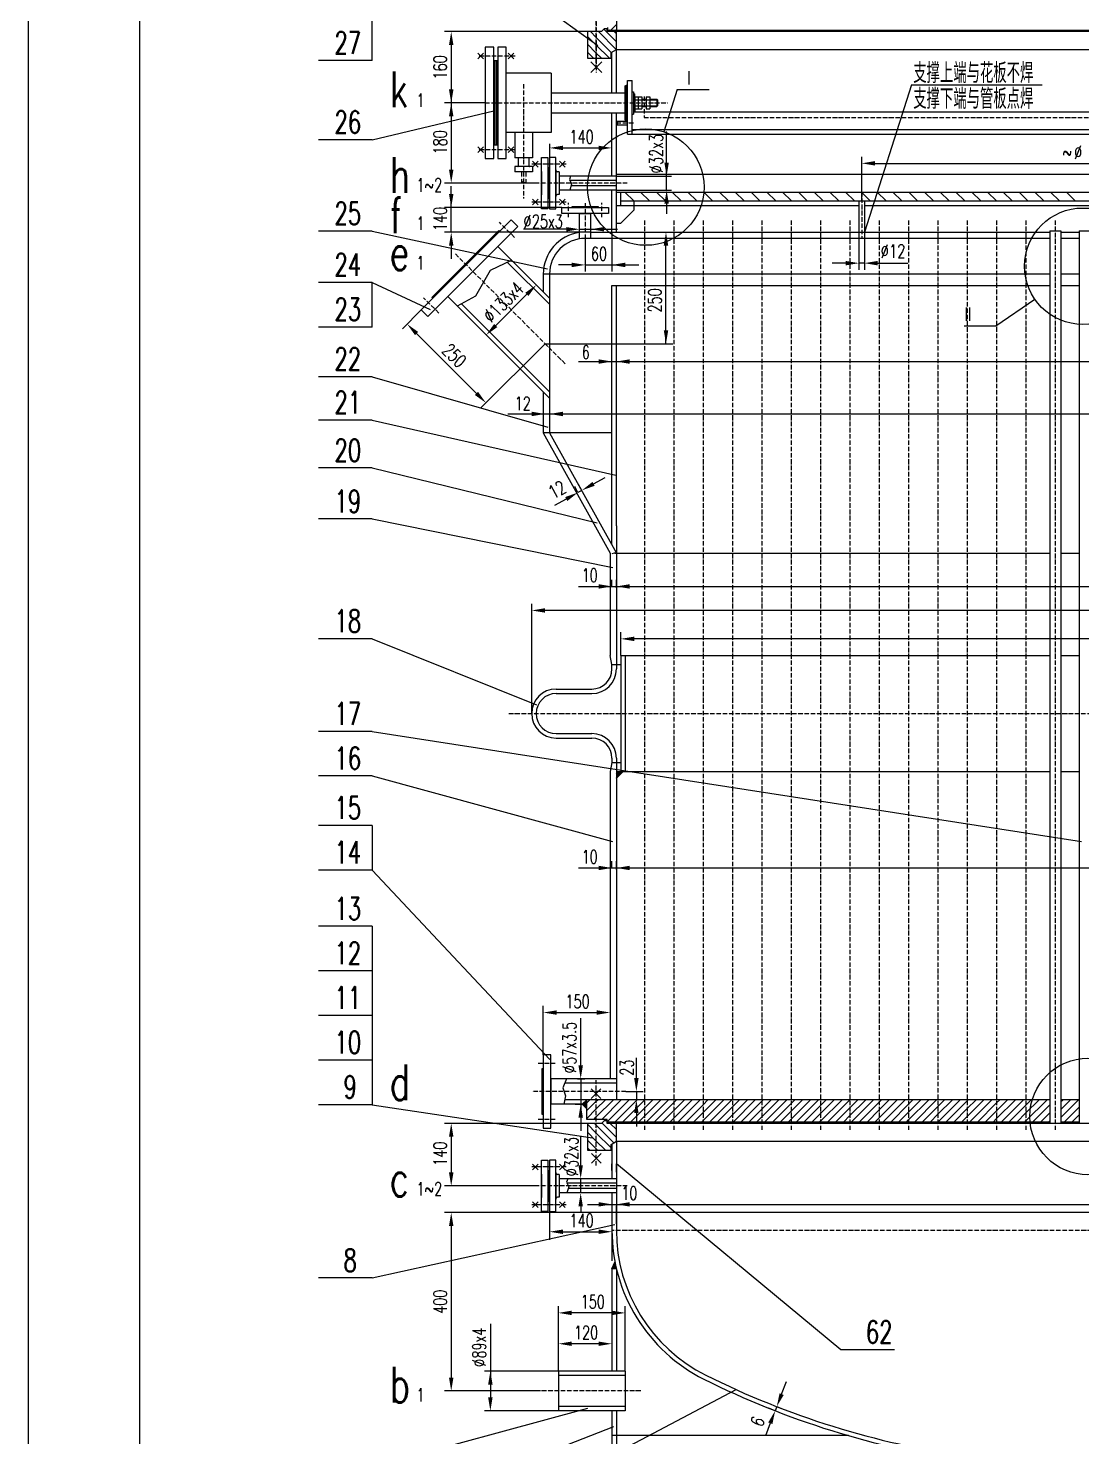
# Model space of a CAD drawing. Header units: millimetres. Extents: x 1545 to 36024, y 3418 to 15628.
# Drawn here: x 1545 to 3908, y 9959 to 13118 of the extents above; entities that cross this region are included whole.
import ezdxf

# ---------------------------------------------------------------- set-up
doc = ezdxf.new("R2010")
doc.units = ezdxf.units.MM
for name, pattern in [('DASHDOT-M', [36, 30, -3, 0, -3]), ('DASHDOT-S', [14, 10, -2, 0, -2]), ('DIVIDE-M', [39, 30, -3, 0, -3, 0, -3]), ('DIVIDE-S', [16, 10, -2, 0, -2, 0, -2])]:
    doc.linetypes.add(name, pattern=pattern)
for name, color, linetype in [('CDR_DIM', 7, 'Continuous'), ('CDR_DWG1', 1, 'Continuous'), ('CDR_DWG3', 3, 'DASHDOT-M'), ('CDR_DWG4', 6, 'DIVIDE-M'), ('CDR_TEXT', 7, 'Continuous'), ('LAYER2-TEXT', 7, 'Continuous')]:
    doc.layers.add(name, color=color, linetype=linetype)
doc.styles.add('HZ', font='simplex.shx', dxfattribs={"width": 0.7, "height": 30, "bigfont": 'HZ.shx'})

msp = doc.modelspace()

# ---------------------------------------------------------------- linework, layer by layer
at = {"layer": 'CDR_DIM', "color": 0, "linetype": 'Continuous'}
for p, q in [((1544.9, 15628), (1544.9, 3738)), ((2316, 13044.9), (2316, 13444.9)), ((2316, 13444.9), (2822.6, 13078.4)), ((2799, 13110.1), (2478.6, 13110.1)), ((2819, 13096.9), (2805.9, 13110.1)), ((2863.8, 13069.9), (2823.6, 13110.1)), ((2864, 13087.3), (2835.9, 13115.5)), ((2845.1, 13110.1), (2848.1, 13113.1)), ((2848.3, 13110.1), (2845.3, 13113.1)), ((2848.6, 13110.1), (2851.6, 13113.1)), ((2851.9, 13110.1), (2848.9, 13113.1)), ((2851.6, 13113.1), (2864, 13125.5)), ((2852.2, 13110.1), (2855.2, 13113.1)), ((2855.4, 13110.1), (2852.4, 13113.1)), ((2855.7, 13110.1), (2858.7, 13113.1)), ((2858.9, 13110.1), (2855.9, 13113.1)), ((2864, 13105), (2858.9, 13110.1)), ((2859.3, 13110.1), (2862.3, 13113.1)), ((2862.5, 13110.1), (2859.5, 13113.1)), ((2862.8, 13110.1), (2864, 13111.4)), ((2864, 13112.1), (2863, 13113.1)), ((2493.6, 13080.1), (2493.6, 12940.1)), ((2813, 13085.3), (2799, 13099.3)), ((2819, 13061.6), (2799, 13081.6)), ((2819, 13079.3), (2813, 13085.3)), ((2852.6, 13063.4), (2819, 13096.9)), ((2848.2, 13050.1), (2819, 13079.3)), ((2812.9, 13050.1), (2799, 13063.9)), ((2830.5, 13050.1), (2819, 13061.6)), ((2316, 13044.9), (2195.9, 13044.9)), ((3526, 12990.3), (3420, 12660.1)), ((3526, 12990.3), (3818.4, 12990.3)), ((2921, 12957.1), (2931, 12957.1)), ((2939, 12957.1), (2956, 12957.1)), ((3000.5, 12980.1), (2970, 12885.4)), ((3000.5, 12980.1), (3072.1, 12980.1)), ((2316, 12867.1), (2589.5, 12932.6)), ((2569.7, 12950.1), (2478.6, 12950.1)), ((2493.6, 12950.1), (2478.6, 12950.1)), ((2493.6, 12950.1), (2493.6, 12800.1)), ((2921, 12943.1), (2931, 12943.1)), ((2939, 12943.1), (2956, 12943.1)), ((2316, 12867.1), (2195.9, 12867.1)), ((2714, 12857.9), (2714, 12827.6)), ((2976.6, 12754.1), (2976.6, 12885.7)), ((2744, 12849.1), (2824, 12849.1)), ((3414, 12730.1), (3414, 12829)), ((3444, 12814.5), (4384, 12814.5)), ((2687.7, 12770.1), (2478.6, 12770.1)), ((2493.6, 12660.1), (2493.6, 12763.1)), ((2761.4, 12786.1), (2758.6, 12778.2)), ((2758.6, 12778.2), (2763.4, 12768)), ((2763.4, 12768), (2759.3, 12754.1)), ((2864, 12786.1), (2987.2, 12786.1)), ((2864, 12754.1), (2987.2, 12754.1)), ((2903.1, 12730.1), (2883.1, 12750.1)), ((2938.4, 12730.1), (2918.4, 12750.1)), ((2973.8, 12730.1), (2953.8, 12750.1)), ((3009.1, 12730.1), (2989.1, 12750.1)), ((3044.5, 12730.1), (3024.5, 12750.1)), ((3079.8, 12730.1), (3059.8, 12750.1)), ((3115.2, 12730.1), (3095.2, 12750.1)), ((3150.5, 12730.1), (3130.5, 12750.1)), ((3185.9, 12730.1), (3165.9, 12750.1)), ((3221.3, 12730.1), (3201.3, 12750.1)), ((3256.6, 12730.1), (3236.6, 12750.1)), ((3292, 12730.1), (3272, 12750.1)), ((3327.3, 12730.1), (3307.3, 12750.1)), ((3362.7, 12730.1), (3342.7, 12750.1)), ((3398, 12730.1), (3378, 12750.1)), ((3433.4, 12730.1), (3413.4, 12750.1)), ((3468.7, 12730.1), (3448.7, 12750.1)), ((3504.1, 12730.1), (3484.1, 12750.1)), ((3539.4, 12730.1), (3519.4, 12750.1)), ((3574.8, 12730.1), (3554.8, 12750.1)), ((3610.2, 12730.1), (3590.2, 12750.1)), ((3645.5, 12730.1), (3625.5, 12750.1)), ((3680.9, 12730.1), (3660.9, 12750.1)), ((3716.2, 12730.1), (3696.2, 12750.1)), ((3751.6, 12730.1), (3731.6, 12750.1)), ((3786.9, 12730.1), (3766.9, 12750.1)), ((3822.3, 12730.1), (3802.3, 12750.1)), ((3857.6, 12730.1), (3837.6, 12750.1)), ((3893, 12730.1), (3873, 12750.1)), ((2741.5, 12715.7), (2478.6, 12715.7)), ((2976.6, 12724.1), (2976.6, 12700.9)), ((2316, 12662.4), (2195.9, 12662.4)), ((2316, 12662.4), (2709.5, 12577.7)), ((2806.5, 12660.1), (2478.6, 12660.1)), ((2751.5, 12666.7), (2655.5, 12666.7)), ((2781.5, 12666.7), (2866.5, 12666.7)), ((2794, 12646.1), (2794, 12571.7)), ((2854, 12660.1), (2854, 12571.7)), ((3408, 12660.1), (3408, 12575.7)), ((3420, 12660.1), (3420, 12575.7)), ((2493.6, 12630.1), (2493.6, 12600.1)), ((2975.2, 12410.1), (2975.2, 12630.1)), ((2580.7, 12574.1), (2548.2, 12517)), ((2629.5, 12597), (2580.7, 12574.1)), ((2764, 12586.7), (2734, 12586.7)), ((2794, 12586.7), (2914, 12586.7)), ((3378, 12590.7), (3348, 12590.7)), ((3420, 12590.7), (3408, 12590.7)), ((3450, 12590.7), (3517.3, 12590.7)), ((2316, 12547.3), (2195.9, 12547.3)), ((2316, 12447.3), (2316, 12547.3)), ((2316, 12547.3), (2446.2, 12486.5)), ((2548.2, 12517), (2507.3, 12494.5)), ((2663.3, 12520.8), (2593.3, 12450.8)), ((3715.1, 12450), (3802.3, 12509.9)), ((2426.5, 12486.1), (2384, 12443.6)), ((2316, 12447.3), (2195.9, 12447.3)), ((3643.5, 12450), (3715.1, 12450)), ((2550.1, 12298.6), (2415.8, 12433)), ((2704, 12410.1), (2560.8, 12266.8)), ((2704, 12410.1), (2990.2, 12410.1)), ((2779.2, 12370), (4934, 12370)), ((2316, 12336.1), (2195.9, 12336.1)), ((2316, 12336.1), (2710.1, 12223)), ((2714, 12256.8), (2714, 12237.5)), ((2316, 12238.5), (2195.9, 12238.5)), ((2316, 12238.5), (2863, 12115.1)), ((2620.7, 12252.5), (5084, 12252.5)), ((2316, 12131.4), (2195.9, 12131.4)), ((2316, 12131.4), (2821.2, 12008.7)), ((2812.7, 12095.8), (2838.9, 12110.3)), ((2777.7, 12076.3), (2770.5, 12089.5)), ((2786.5, 12081.2), (2777.7, 12076.3)), ((2786.5, 12081.2), (2779.2, 12094.3)), ((2751.5, 12061.8), (2725.3, 12047.2)), ((2316, 12017), (2195.9, 12017)), ((2316, 12017), (2856.1, 11908.5)), ((2854, 11865.7), (2854, 11880.7)), ((2864, 11862.5), (2864, 11880.7)), ((2779.2, 11865.7), (4934, 11865.7)), ((2674, 11580.6), (2674, 11826.9)), ((5124, 11811.9), (2704, 11811.9)), ((2874, 11710.6), (2874, 11763.2)), ((2316, 11748.6), (2195.9, 11748.6)), ((2316, 11748.6), (2685.1, 11600)), ((4924, 11748.2), (2904, 11748.2)), ((2316, 11540.8), (2195.9, 11540.8)), ((2316, 11540.8), (3907, 11293.7)), ((2316, 11440.8), (2195.9, 11440.8)), ((2316, 11440.8), (2855.4, 11293.5)), ((2864, 11449.7), (2865, 11450.6)), ((2864, 11446.1), (2868.5, 11450.6)), ((2864, 11442.6), (2872.1, 11450.6)), ((2864, 11439), (2875.6, 11450.6)), ((2871.4, 11443), (2864, 11450.4)), ((2869.7, 11441.2), (2864, 11446.8)), ((2867.9, 11439.4), (2864, 11443.3)), ((2866.1, 11437.7), (2864, 11439.7)), ((2864.4, 11435.9), (2864, 11436.2)), ((2873.2, 11444.7), (2867.3, 11450.6)), ((2875, 11446.5), (2870.9, 11450.6)), ((2876.7, 11448.3), (2874.4, 11450.6)), ((2878.5, 11450), (2877.9, 11450.6)), ((2316, 11329.7), (2195.9, 11329.7)), ((2316, 11329.7), (2316, 11229.7)), ((2854, 11234.4), (2854, 11249.4)), ((2864, 11231.3), (2864, 11249.4)), ((2316, 11229.7), (2195.9, 11229.7)), ((2316, 11229.7), (2714.9, 10804.6)), ((2779.2, 11234.4), (4934, 11234.4)), ((2316, 11103.6), (2195.9, 11103.6)), ((2316, 11103.6), (2316, 10703.6)), ((2316, 11003.6), (2195.9, 11003.6)), ((2316, 10903.6), (2195.9, 10903.6)), ((2700, 10815.6), (2700, 10925.2)), ((2730, 10910.2), (2820, 10910.2)), ((2783.9, 10791.6), (2783.9, 10897.6)), ((2316, 10803.6), (2195.9, 10803.6)), ((2908.8, 10763.1), (2908.8, 10808.4)), ((2752.4, 10761.6), (2743.8, 10741.3)), ((2743.8, 10741.3), (2750.2, 10723.1)), ((2776.4, 10761.6), (2793, 10761.6)), ((2783.9, 10761.6), (2783.9, 10644.6)), ((2750.2, 10723.1), (2746.2, 10704.6)), ((2790.7, 10704.6), (2797.5, 10711.4)), ((2796.6, 10704.6), (2792.1, 10709.1)), ((2797.5, 10707.2), (2793.9, 10710.9)), ((2797.5, 10710.7), (2795.6, 10712.7)), ((2797.5, 10714.3), (2797.4, 10714.4)), ((2797.5, 10707.9), (2804.3, 10714.6)), ((2797.5, 10690.2), (2819, 10711.7)), ((2819, 10711.7), (2822, 10714.6)), ((2819, 10694), (2839.6, 10714.6)), ((2819, 10676.3), (2857.3, 10714.6)), ((2831, 10670.6), (2875, 10714.6)), ((2843.5, 10665.5), (2892.7, 10714.6)), ((2860.3, 10664.6), (2910.3, 10714.6)), ((2878, 10664.6), (2926.8, 10713.4)), ((2885.2, 10733.1), (2923.8, 10733.1)), ((2943.6, 10714.6), (2893.8, 10714.6)), ((2908.8, 10733.1), (2908.8, 10714.6)), ((2926.8, 10713.4), (2928, 10714.6)), ((2926.8, 10695.7), (2945.7, 10714.6)), ((2926.8, 10678), (2963.4, 10714.6)), ((2931.1, 10664.6), (2981.1, 10714.6)), ((2948.7, 10664.6), (2992.6, 10708.5)), ((2992.6, 10708.5), (2998.7, 10714.6)), ((2992.6, 10690.8), (3016.4, 10714.6)), ((3025.3, 10705.8), (3034.1, 10714.6)), ((3027.8, 10690.6), (3051.8, 10714.6)), ((3058.4, 10703.6), (3069.4, 10714.6)), ((3058.4, 10685.9), (3087.1, 10714.6)), ((3058.4, 10668.2), (3104.8, 10714.6)), ((3072.5, 10664.6), (3122.5, 10714.6)), ((3124.2, 10698.7), (3140.2, 10714.6)), ((3124.2, 10681), (3157.8, 10714.6)), ((3125.5, 10664.6), (3175.5, 10714.6)), ((3143.2, 10664.6), (3190.1, 10711.5)), ((3190.1, 10711.5), (3193.2, 10714.6)), ((3190.1, 10693.8), (3210.9, 10714.6)), ((3190.1, 10676.1), (3228.5, 10714.6)), ((3196.2, 10664.6), (3246.2, 10714.6)), ((3255.9, 10706.6), (3263.9, 10714.6)), ((3255.9, 10688.9), (3281.6, 10714.6)), ((3255.9, 10671.2), (3299.3, 10714.6)), ((3266.9, 10664.6), (3316.9, 10714.6)), ((3321.7, 10701.7), (3334.6, 10714.6)), ((3321.7, 10684), (3352.3, 10714.6)), ((3321.7, 10666.3), (3370, 10714.6)), ((3337.6, 10664.6), (3387.5, 10714.5)), ((3387.5, 10714.5), (3387.6, 10714.6)), ((3387.5, 10696.8), (3405.3, 10714.6)), ((3387.5, 10679.1), (3423, 10714.6)), ((3390.7, 10664.6), (3440.7, 10714.6)), ((3408.4, 10664.6), (3453.3, 10709.6)), ((3453.3, 10709.6), (3458.4, 10714.6)), ((3453.3, 10691.9), (3476, 10714.6)), ((3453.3, 10674.2), (3493.7, 10714.6)), ((3461.4, 10664.6), (3511.4, 10714.6)), ((3519.1, 10704.7), (3529.1, 10714.6)), ((3519.1, 10687), (3546.7, 10714.6)), ((3519.1, 10669.3), (3564.4, 10714.6)), ((3532.1, 10664.6), (3582.1, 10714.6)), ((3585, 10699.8), (3599.8, 10714.6)), ((3585, 10682.1), (3617.5, 10714.6)), ((3585.1, 10664.6), (3635.1, 10714.6)), ((3602.8, 10664.6), (3650.8, 10712.6)), ((3650.8, 10712.6), (3652.8, 10714.6)), ((3650.8, 10694.9), (3670.5, 10714.6)), ((3650.8, 10677.2), (3688.2, 10714.6)), ((3655.8, 10664.6), (3705.8, 10714.6)), ((3716.6, 10707.7), (3723.5, 10714.6)), ((3716.6, 10690), (3741.2, 10714.6)), ((3716.6, 10672.3), (3758.9, 10714.6)), ((3726.6, 10664.6), (3776.6, 10714.6)), ((3782.4, 10702.8), (3794.2, 10714.6)), ((3782.4, 10685.1), (3811.9, 10714.6)), ((3782.4, 10667.4), (3829.6, 10714.6)), ((3860.7, 10710.4), (3864.9, 10714.6)), ((3860.7, 10692.7), (3882.6, 10714.6)), ((3860.7, 10675), (3900.3, 10714.6)), ((2316, 10703.6), (2195.9, 10703.6)), ((2316, 10703.6), (2810.1, 10629.4)), ((2771.6, 10704.6), (2793, 10704.6)), ((2789.6, 10704.6), (2788.6, 10705.6)), ((2789.1, 10703), (2790.7, 10704.6)), ((2797.5, 10696.6), (2789.6, 10704.6)), ((2793.1, 10704.6), (2790.3, 10707.4)), ((2790.9, 10701.2), (2794.3, 10704.6)), ((2792.7, 10699.5), (2797.5, 10704.3)), ((2797.5, 10700.1), (2793.1, 10704.6)), ((2794.3, 10704.6), (2797.5, 10707.9)), ((2794.4, 10697.7), (2797.5, 10700.8)), ((2796.2, 10695.9), (2797.5, 10697.3)), ((2797.5, 10703.7), (2796.6, 10704.6)), ((2797.5, 10672.5), (2819, 10694)), ((2895.7, 10664.6), (2926.8, 10695.7)), ((2908.8, 10684.6), (2908.8, 10654.6)), ((2913.4, 10664.6), (2926.8, 10678)), ((2966.4, 10664.6), (2992.6, 10690.8)), ((2992.6, 10673.1), (3025.3, 10705.8)), ((3001.8, 10664.6), (3027.8, 10690.6)), ((3028.4, 10673.6), (3058.4, 10703.6)), ((3037.1, 10664.6), (3058.4, 10685.9)), ((3090.2, 10664.6), (3124.2, 10698.7)), ((3107.8, 10664.6), (3124.2, 10681)), ((3160.9, 10664.6), (3190.1, 10693.8)), ((3213.9, 10664.6), (3255.9, 10706.6)), ((3231.6, 10664.6), (3255.9, 10688.9)), ((3284.6, 10664.6), (3321.7, 10701.7)), ((3302.3, 10664.6), (3321.7, 10684)), ((3355.3, 10664.6), (3387.5, 10696.8)), ((3373, 10664.6), (3387.5, 10679.1)), ((3426, 10664.6), (3453.3, 10691.9)), ((3479.1, 10664.6), (3519.1, 10704.7)), ((3496.7, 10664.6), (3519.1, 10687)), ((3549.8, 10664.6), (3585, 10699.8)), ((3567.5, 10664.6), (3585, 10682.1)), ((3620.5, 10664.6), (3650.8, 10694.9)), ((3638.2, 10664.6), (3650.8, 10677.2)), ((3673.5, 10664.6), (3716.6, 10707.7)), ((3691.2, 10664.6), (3716.6, 10690)), ((3744.2, 10664.6), (3782.4, 10702.8)), ((3761.9, 10664.6), (3782.4, 10685.1)), ((3797.3, 10664.6), (3835.7, 10703.1)), ((3814.9, 10664.6), (3835.7, 10685.4)), ((3868, 10664.6), (3901.5, 10698.2)), ((3885.6, 10664.6), (3901.5, 10680.5)), ((2799, 10661.6), (2478.6, 10661.6)), ((2819, 10639.8), (2799, 10659.8)), ((2813.3, 10670.6), (2819, 10676.3)), ((2819, 10657.4), (2814.9, 10661.6)), ((2858.3, 10618.2), (2819, 10657.4)), ((2864, 10630.1), (2831.6, 10662.6)), ((2846.2, 10664.6), (2843.5, 10661.9)), ((2846.7, 10661.6), (2843.7, 10664.6)), ((2849.7, 10664.6), (2846.7, 10661.6)), ((2850.2, 10661.6), (2847.2, 10664.6)), ((2864, 10647.8), (2850.2, 10661.6)), ((2853.3, 10664.6), (2850.3, 10661.6)), ((2853.8, 10661.6), (2850.8, 10664.6)), ((2856.8, 10664.6), (2853.8, 10661.6)), ((2857.3, 10661.6), (2854.3, 10664.6)), ((2860.3, 10664.6), (2857.3, 10661.6)), ((2860.8, 10661.6), (2857.8, 10664.6)), ((2863.9, 10664.6), (2860.9, 10661.6)), ((2864, 10661.9), (2861.4, 10664.6)), ((2984.1, 10664.6), (2992.6, 10673.1)), ((3019.4, 10664.6), (3028.4, 10673.6)), ((3054.8, 10664.6), (3058.4, 10668.2)), ((3178.5, 10664.6), (3190.1, 10676.1)), ((3249.3, 10664.6), (3255.9, 10671.2)), ((3320, 10664.6), (3321.7, 10666.3)), ((3443.7, 10664.6), (3453.3, 10674.2)), ((3514.4, 10664.6), (3519.1, 10669.3)), ((3708.9, 10664.6), (3716.6, 10672.3)), ((3779.6, 10664.6), (3782.4, 10667.4)), ((3832.6, 10664.6), (3835.7, 10667.7)), ((2493.6, 10631.6), (2493.6, 10551.6)), ((2783.9, 10567.6), (2783.9, 10633.9)), ((2819, 10622.1), (2799, 10642.1)), ((2819, 10604.4), (2799, 10624.4)), ((2852, 10606.8), (2819, 10639.8)), ((2839.5, 10601.6), (2819, 10622.1)), ((2804.2, 10601.6), (2799, 10606.7)), ((2821.8, 10601.6), (2819, 10604.4)), ((2854, 10555.7), (2854, 10570.7)), ((2864, 10552.5), (2864, 10570.7)), ((2687.7, 10521.6), (2478.6, 10521.6)), ((2755, 10537.6), (2752.2, 10529.7)), ((2752.2, 10529.7), (2757.1, 10519.5)), ((2757.1, 10519.5), (2752.9, 10505.6)), ((2783.9, 10505.6), (2783.9, 10537.6)), ((2854, 10461.6), (2478.6, 10461.6)), ((2714, 10464.1), (2714, 10400.5)), ((2783.9, 10475.6), (2783.9, 10461.6)), ((2799.2, 10480.1), (4934, 10480.1)), ((2316, 10315), (2860.4, 10435.1)), ((2493.6, 10431.6), (2493.6, 10091.6)), ((2744, 10418.7), (2824, 10418.7)), ((2854, 10421.6), (2854, 10353.3)), ((2854.3, 10335.8), (2854.1, 10336)), ((2854.7, 10337.2), (2862.1, 10344.6)), ((2857.8, 10335.8), (2855.2, 10338.4)), ((2861.3, 10335.8), (2856.3, 10340.9)), ((2856.9, 10335.8), (2862.7, 10341.7)), ((2863.8, 10336.9), (2857.4, 10343.3)), ((2857.6, 10343.6), (2861.5, 10347.5)), ((2862.8, 10341.5), (2858.5, 10345.7)), ((2861.8, 10346), (2859.6, 10348.2)), ((2860.4, 10335.8), (2863.4, 10338.8)), ((2860.5, 10350.1), (2860.9, 10350.5)), ((2860.9, 10350.4), (2860.7, 10350.6)), ((2863.9, 10335.8), (2864, 10335.9)), ((2316, 10315), (2195.9, 10315)), ((2734, 10106.1), (2734, 10251.7)), ((2854, 10236.7), (2764, 10236.7)), ((2884, 10106.1), (2884, 10251.7)), ((2581.4, 10212), (2581.4, 10047.1)), ((2734, 10154.1), (2734, 10182.5)), ((2824, 10167.5), (2764, 10167.5)), ((3487.7, 10153.9), (3367.6, 10153.9)), ((2734, 10106.1), (2568.3, 10106.1)), ((3234.5, 10054.5), (3245.4, 10082.5)), ((2316, 9635.2), (3132.7, 10064.8)), ((2687.3, 10061.6), (2478.6, 10061.6)), ((2316, 9891.5), (2800.3, 10022.9)), ((2734, 10017.1), (2568.3, 10017.1)), ((3220, 10017.2), (3206, 10022.7)), ((3223.6, 10026.6), (3220, 10017.2)), ((3223.6, 10026.6), (3237.6, 10021.1)), ((2316, 9770), (2858.3, 9982.3)), ((3209.1, 9989.3), (3198.2, 9961.3))]:
    msp.add_line(p, q, dxfattribs=at)
for centre in [(2930, 12761.2), (3909.8, 12583.8), (3921.5, 10677.1)]:
    msp.add_circle(centre, 130.5, dxfattribs=at)
for points in [[(2488.6, 13080.1), (2498.6, 13080.1), (2493.6, 13110.1)], [(2488.6, 12980.1), (2498.6, 12980.1), (2493.6, 12950.1)], [(2488.6, 12920.1), (2498.6, 12920.1), (2493.6, 12950.1)], [(2744, 12854.1), (2744, 12844.1), (2714, 12849.1)], [(2824, 12854.1), (2824, 12844.1), (2854, 12849.1)], [(2488.6, 12800.1), (2498.6, 12800.1), (2493.6, 12770.1)], [(2971.6, 12816.1), (2981.6, 12816.1), (2976.6, 12786.1)], [(3444, 12819.5), (3444, 12809.5), (3414, 12814.5)], [(2488.6, 12745.7), (2498.6, 12745.7), (2493.6, 12715.7)], [(2971.6, 12724.1), (2981.6, 12724.1), (2976.6, 12754.1)], [(2751.5, 12671.7), (2751.5, 12661.7), (2781.5, 12666.7)], [(2836.5, 12671.7), (2836.5, 12661.7), (2806.5, 12666.7)], [(2488.6, 12630.1), (2498.6, 12630.1), (2493.6, 12660.1)], [(2970.2, 12630.1), (2980.2, 12630.1), (2975.2, 12660.1)], [(2764, 12591.7), (2764, 12581.7), (2794, 12586.7)], [(2884, 12591.7), (2884, 12581.7), (2854, 12586.7)], [(3378, 12595.7), (3378, 12585.7), (3408, 12590.7)], [(3450, 12595.7), (3450, 12585.7), (3420, 12590.7)], [(2659.8, 12524.3), (2666.9, 12517.3), (2684.6, 12542)], [(2419.3, 12436.5), (2412.3, 12429.4), (2394.6, 12454.2)], [(2589.8, 12454.3), (2596.9, 12447.3), (2572.1, 12429.6)], [(2970.2, 12440.1), (2980.2, 12440.1), (2975.2, 12410.1)], [(2824, 12375), (2824, 12365), (2854, 12370)], [(2894, 12375), (2894, 12365), (2864, 12370)], [(2553.7, 12302.2), (2546.6, 12295.1), (2571.4, 12277.4)], [(2674, 12257.5), (2674, 12247.5), (2704, 12252.5)], [(2744, 12257.5), (2744, 12247.5), (2714, 12252.5)], [(2810.3, 12100.1), (2815.1, 12091.4), (2786.5, 12081.2)], [(2749.1, 12066.1), (2754, 12057.4), (2777.7, 12076.3)], [(2824, 11870.7), (2824, 11860.7), (2854, 11865.7)], [(2894, 11870.7), (2894, 11860.7), (2864, 11865.7)], [(2704, 11816.9), (2704, 11806.9), (2674, 11811.9)], [(2904, 11753.2), (2904, 11743.2), (2874, 11748.2)], [(2824, 11239.4), (2824, 11229.4), (2854, 11234.4)], [(2894, 11239.4), (2894, 11229.4), (2864, 11234.4)], [(2730, 10915.2), (2730, 10905.2), (2700, 10910.2)], [(2820, 10915.2), (2820, 10905.2), (2850, 10910.2)], [(2778.9, 10791.6), (2788.9, 10791.6), (2783.9, 10761.6)], [(2903.8, 10763.1), (2913.8, 10763.1), (2908.8, 10733.1)], [(2903.8, 10684.6), (2913.8, 10684.6), (2908.8, 10714.6)], [(2778.9, 10674.6), (2788.9, 10674.6), (2783.9, 10704.6)], [(2488.6, 10631.6), (2498.6, 10631.6), (2493.6, 10661.6)], [(2488.6, 10551.6), (2498.6, 10551.6), (2493.6, 10521.6)], [(2788.9, 10567.6), (2778.9, 10567.6), (2783.9, 10537.6)], [(2788.9, 10475.6), (2778.9, 10475.6), (2783.9, 10505.6)], [(2488.6, 10431.6), (2498.6, 10431.6), (2493.6, 10461.6)], [(2824, 10485.1), (2824, 10475.1), (2854, 10480.1)], [(2894, 10485.1), (2894, 10475.1), (2864, 10480.1)], [(2744, 10423.7), (2744, 10413.7), (2714, 10418.7)], [(2824, 10423.7), (2824, 10413.7), (2854, 10418.7)], [(2764, 10241.7), (2764, 10231.7), (2734, 10236.7)], [(2854, 10241.7), (2854, 10231.7), (2884, 10236.7)], [(2764, 10172.5), (2764, 10162.5), (2734, 10167.5)], [(2824, 10172.5), (2824, 10162.5), (2854, 10167.5)], [(2488.6, 10091.6), (2498.6, 10091.6), (2493.6, 10061.6)], [(2576.4, 10076.1), (2586.4, 10076.1), (2581.4, 10106.1)], [(2576.4, 10047.1), (2586.4, 10047.1), (2581.4, 10017.1)], [(3229.9, 10056.3), (3239.2, 10052.7), (3223.6, 10026.6)], [(3204.5, 9991.1), (3213.8, 9987.5), (3220, 10017.2)]]:
    msp.add_solid(points, dxfattribs=at)
at = {"layer": 'CDR_DWG1', "color": 1}
msp.add_line((1794.9, 15528), (1794.9, 3838), dxfattribs=at)
at = {"layer": 'CDR_DWG1'}
for p, q in [((2864, 13159.2), (2864, 13110.1)), ((2830.5, 13110.1), (2799, 13110.1)), ((2830.5, 13110.1), (2799, 13110.1)), ((2799, 13110.1), (2799, 13050.1)), ((2836.5, 13116.1), (2830.5, 13110.1)), ((2845, 13116.1), (2836.5, 13116.1)), ((2843.5, 13110.1), (2843.5, 13116.1)), ((4984.5, 13110.1), (2843.5, 13110.1)), ((2845, 13110.1), (2845, 13119.1)), ((2845, 13113.1), (4983, 13113.1)), ((2864, 12972.6), (2864, 13113.1)), ((2864, 13070), (2864, 13110.1)), ((2566, 13048.7), (2553.3, 13061.5)), ((2553.3, 13048.7), (2566, 13061.5)), ((2589, 13075.1), (2570, 13075.1)), ((2570, 13075.1), (2570, 12825.1)), ((2589, 13044.1), (2589, 13075.1)), ((2617, 13075.1), (2598, 13075.1)), ((2598, 13075.1), (2598, 12825.1)), ((2617, 12825.1), (2617, 13075.1)), ((2621.1, 13048.7), (2633.8, 13061.5)), ((2633.8, 13048.7), (2621.1, 13061.5)), ((2799, 13050.1), (2854, 13050.1)), ((2852, 13063.1), (2864, 13070)), ((2852, 13050.1), (2852, 13063.1)), ((2854, 12972.6), (2854, 13064.3)), ((2864, 13070), (4964, 13070)), ((2592, 13044.1), (2589, 13044.1)), ((2589, 12856.1), (2589, 13044.1)), ((2595, 13044.1), (2592, 13044.1)), ((2592, 12856.1), (2592, 13044.1)), ((2598, 13044.1), (2595, 13044.1)), ((2595, 13044.1), (2595, 12856.1)), ((2718, 13016.6), (2617, 13016.6)), ((2718, 13016.6), (2718, 12883.6)), ((2831.1, 13042.3), (2807, 13018.3)), ((2807, 13042.3), (2831.1, 13018.3)), ((2883, 12988.1), (2886, 12988.1)), ((2883, 12988.1), (2883, 12912.1)), ((2886, 12990.1), (2889, 12990.1)), ((2886, 12910.1), (2886, 12990.1)), ((2889, 13000.1), (2899, 13000.1)), ((2889, 12880.1), (2889, 13000.1)), ((2899, 12880.1), (2899, 13000.1)), ((2718, 12972.6), (2883, 12972.6)), ((2899, 12975.1), (2902, 12975.1)), ((2902, 12975.1), (2902, 12925.1)), ((2902, 12970.1), (2905, 12970.1)), ((2905, 12958.1), (2905, 12970.1)), ((2905, 12963.5), (2913, 12963.5)), ((2905, 12963.5), (2905, 12936.7)), ((2905, 12956.6), (2913, 12956.6)), ((2913, 12963.5), (2913, 12936.7)), ((2913, 12963.5), (2921, 12963.5)), ((2913, 12956.6), (2921, 12956.6)), ((2921, 12963.5), (2921, 12936.7)), ((2921, 12958.1), (2931, 12958.1)), ((2931, 12963.5), (2939, 12963.5)), ((2931, 12963.5), (2931, 12936.7)), ((2931, 12956.6), (2939, 12956.6)), ((2939, 12963.5), (2939, 12936.7)), ((2939, 12958.1), (2955, 12958.1)), ((2955, 12958.1), (2956, 12957.1)), ((2955, 12958.1), (2955, 12942.1)), ((2956, 12957.1), (2956, 12943.1)), ((2718, 12927.6), (2883, 12927.6)), ((2854, 12786.1), (2854, 12927.6)), ((2864, 12660.1), (2864, 12927.6)), ((2899, 12925.1), (2902, 12925.1)), ((2902, 12930.1), (2905, 12930.1)), ((2905, 12943.6), (2913, 12943.6)), ((2905, 12942.1), (2905, 12930.1)), ((2905, 12936.7), (2913, 12936.7)), ((2905, 12930.1), (4926, 12930.1)), ((2913, 12943.6), (2921, 12943.6)), ((2913, 12936.7), (2921, 12936.7)), ((2921, 12942.1), (2931, 12942.1)), ((2931, 12943.6), (2939, 12943.6)), ((2931, 12936.7), (2939, 12936.7)), ((2939, 12942.1), (2955, 12942.1)), ((2955, 12942.1), (2956, 12943.1)), ((2866, 12909.1), (2889, 12909.1)), ((2866, 12909.1), (2866, 12901.1)), ((2866, 12901.1), (2889, 12901.1)), ((2883, 12912.1), (2886, 12912.1)), ((2886, 12910.1), (2889, 12910.1)), ((2899, 12890.1), (4929, 12890.1)), ((2718, 12883.6), (2617, 12883.6)), ((2636, 12883.6), (2636, 12827.1)), ((2676, 12883.6), (2676, 12827.1)), ((2889, 12880.1), (4939, 12880.1)), ((2566, 12851.5), (2553.3, 12838.7)), ((2553.3, 12851.5), (2566, 12838.7)), ((2570, 12825.1), (2589, 12825.1)), ((2589, 12825.1), (2589, 12856.1)), ((2589, 12856.1), (2592, 12856.1)), ((2592, 12856.1), (2595, 12856.1)), ((2595, 12856.1), (2598, 12856.1)), ((2598, 12825.1), (2617, 12825.1)), ((2633.8, 12851.5), (2621.1, 12838.7)), ((2621.1, 12851.5), (2633.8, 12838.7)), ((2676, 12827.1), (2636, 12827.1)), ((2644, 12827.1), (2644, 12808.1)), ((2668, 12827.1), (2668, 12808.1)), ((2696, 12827.6), (2710, 12827.6)), ((2696, 12712.6), (2696, 12827.6)), ((2710, 12827.6), (2710, 12712.6)), ((2714, 12827.6), (2714, 12712.6)), ((2728, 12827.6), (2714, 12827.6)), ((2728, 12712.6), (2728, 12827.6)), ((2636, 12807.1), (2636, 12795.1)), ((2676, 12807.1), (2636, 12807.1)), ((2676, 12795.1), (2636, 12795.1)), ((2676, 12807.1), (2676, 12795.1)), ((2688.9, 12806.2), (2676.2, 12819)), ((2676.2, 12806.2), (2688.9, 12819)), ((2696, 12796.1), (2696, 12744.1)), ((2710, 12804.1), (2712, 12804.1)), ((2712, 12804.1), (2712, 12736.1)), ((2714, 12804.1), (2712, 12804.1)), ((2712, 12804.1), (2712, 12736.1)), ((2728, 12796.1), (2728, 12744.1)), ((2736, 12795.3), (2731.6, 12795.7)), ((2736, 12795.3), (2736, 12744.9)), ((2749, 12806.2), (2736.3, 12819)), ((2736.3, 12806.2), (2749, 12819)), ((2736, 12786.1), (2736, 12754.1)), ((2864, 12786.1), (2736, 12786.1)), ((2864, 12776.1), (2759.6, 12776.1)), ((2864, 12764.1), (2762.3, 12764.1)), ((2864, 12790.1), (4964, 12790.1)), ((2676.2, 12734), (2688.9, 12721.2)), ((2688.9, 12734), (2676.2, 12721.2)), ((2712, 12736.1), (2710, 12736.1)), ((2712, 12736.1), (2714, 12736.1)), ((2736, 12744.9), (2731.6, 12744.5)), ((2864, 12754.1), (2736, 12754.1)), ((2749, 12734), (2736.3, 12721.2)), ((2736.3, 12734), (2749, 12721.2)), ((2854, 12660.1), (2854, 12754.1)), ((2864, 12750.1), (4964, 12750.1)), ((2874, 12720.1), (2874, 12750.1)), ((2874, 12730.1), (4954, 12730.1)), ((2904, 12710.1), (2904, 12730.1)), ((3408, 12730.1), (3408, 12660.1)), ((3420, 12730.1), (3420, 12660.1)), ((2710, 12712.6), (2696, 12712.6)), ((2714, 12712.6), (2728, 12712.6)), ((2741.5, 12715.7), (2846.5, 12715.7)), ((2741.5, 12701.7), (2741.5, 12715.7)), ((2846.5, 12701.7), (2741.5, 12701.7)), ((2765, 12717.7), (2823, 12717.7)), ((2765, 12715.7), (2765, 12717.7)), ((2781.5, 12701.7), (2806.5, 12701.7)), ((2781.5, 12645.1), (2781.5, 12701.7)), ((2806.5, 12646.1), (2806.5, 12701.7)), ((2823, 12717.7), (2823, 12715.7)), ((2846.5, 12715.7), (2846.5, 12701.7)), ((2864, 12720.1), (3408, 12720.1)), ((2904, 12710.1), (2874, 12680.1)), ((3420, 12720.1), (4408, 12720.1)), ((2426.5, 12486.1), (2628, 12687.6)), ((2642.9, 12672.8), (2441.4, 12471.3)), ((2628, 12687.6), (2642.9, 12672.8)), ((2864, 12680.1), (2874, 12680.1)), ((2450.2, 12514), (2600.1, 12664)), ((2600.1, 12664), (2602.2, 12661.8)), ((3835.7, 12646.1), (2794, 12646.1)), ((2806.5, 12660.1), (3835.7, 12660.1)), ((3835.7, 12663.1), (3835.7, 10661.6)), ((3835.7, 12663.1), (3860.7, 12663.1)), ((3860.7, 12663.1), (3860.7, 10661.6)), ((3860.7, 12660.1), (3901.5, 12660.1)), ((3901.5, 12646.1), (3860.7, 12646.1)), ((3901.5, 12663.1), (3901.5, 10661.6)), ((3901.5, 12663.1), (3926.5, 12663.1)), ((2714, 12512.5), (2598.3, 12628.2)), ((2714, 12498.4), (2619.9, 12592.5)), ((2700, 12566.1), (2700, 12526.5)), ((3835.7, 12566.1), (2700, 12566.1)), ((2714, 12566.1), (2714, 12210.1)), ((2854, 11959.6), (2854, 12540.6)), ((2854, 12540.6), (3835.7, 12540.6)), ((2864, 12001.6), (2864, 12540.6)), ((3901.5, 12566.1), (3860.7, 12566.1)), ((3860.7, 12540.6), (3901.5, 12540.6)), ((2452.3, 12511.9), (2450.2, 12514)), ((2714, 12287.7), (2485.9, 12515.8)), ((2441.4, 12471.3), (2426.5, 12486.1)), ((2714, 12301.8), (2516.4, 12499.5)), ((2700, 12301.7), (2700, 12210.1)), ((2700, 12210.1), (2850, 11940.6)), ((2854, 12210.1), (2700, 12210.1)), ((2714, 12210.1), (2864, 11940.6)), ((2864, 12001.6), (2864, 11680.6)), ((2864, 12001.6), (2864, 11680.6)), ((2850, 11940.6), (2850, 11710.6)), ((2864, 11941.6), (2854, 11939)), ((2860.2, 11940.6), (3835.7, 11940.6)), ((3860.7, 11940.6), (3901.5, 11940.6)), ((2854, 11690.6), (2850, 11710.6)), ((2854, 11690.6), (2874, 11690.6)), ((2854, 11680.6), (2854, 11690.6)), ((2874, 11710.6), (2874, 11450.6)), ((2874, 11710.6), (3835.7, 11710.6)), ((2884, 11710.6), (2884, 11450.6)), ((3860.7, 11710.6), (3901.5, 11710.6)), ((2729, 11635.6), (2809, 11635.6)), ((2729, 11625.6), (2809, 11625.6)), ((2729, 11535.6), (2809, 11535.6)), ((2729, 11525.6), (2809, 11525.6)), ((2854, 11470.6), (2850, 11450.6)), ((2854, 11480.6), (2854, 11470.6)), ((2854, 11470.6), (2874, 11470.6)), ((2864, 11480.6), (2864, 10714.6)), ((2850, 11450.6), (2850, 10761.6)), ((2864, 11450.6), (3835.7, 11450.6)), ((2879, 11450.6), (2864, 11435.6)), ((3860.7, 11450.6), (3901.5, 11450.6)), ((2864, 11270.6), (2864, 10714.6)), ((2717, 10815.6), (2700, 10815.6)), ((2700, 10815.6), (2700, 10650.6)), ((2717, 10650.6), (2717, 10815.6)), ((2700, 10784.1), (2697, 10784.1)), ((2697, 10784.1), (2697, 10682.1)), ((2864, 10761.6), (2717, 10761.6)), ((2717, 10761.6), (2717, 10704.6)), ((2864, 10751.6), (2748.1, 10751.6)), ((2864, 10714.6), (2748.3, 10714.6)), ((2797.5, 10714.6), (2787.5, 10704.6)), ((2797.5, 10670.6), (2797.5, 10714.6)), ((3835.7, 10714.6), (2797.5, 10714.6)), ((2829.4, 10717.1), (2807.3, 10739.2)), ((2807.3, 10717.1), (2829.4, 10739.2)), ((3901.5, 10714.6), (3860.7, 10714.6)), ((2697, 10682.1), (2700, 10682.1)), ((2797.5, 10704.6), (2717, 10704.6)), ((2797.5, 10694.6), (2787.5, 10704.6)), ((2700, 10650.6), (2717, 10650.6)), ((2843.5, 10670.6), (2797.5, 10670.6)), ((2799, 10661.6), (2799, 10601.6)), ((2830.5, 10661.6), (2799, 10661.6)), ((2836.5, 10667.6), (2830.5, 10661.6)), ((2843.5, 10667.6), (2836.5, 10667.6)), ((2843.5, 10664.6), (2843.5, 10670.6)), ((2843.5, 10661.6), (2843.5, 10667.6)), ((3835.7, 10664.6), (2843.5, 10664.6)), ((3864, 10661.6), (2843.5, 10661.6)), ((4984.5, 10661.6), (2854, 10661.6)), ((2864, 10621.5), (2864, 10664.6)), ((3901.5, 10664.6), (3860.7, 10664.6)), ((2852, 10614.6), (2864, 10621.5)), ((2852, 10601.6), (2852, 10614.6)), ((2854, 10615.8), (2854, 10537.6)), ((2864, 10621.5), (4964, 10621.5)), ((2864, 10621.5), (2864, 10421.6)), ((2864, 10621.5), (2864, 10476.6)), ((2799, 10601.6), (2854, 10601.6)), ((2830.1, 10572.4), (2808, 10594.5)), ((2808, 10572.4), (2830.1, 10594.5)), ((2676.2, 10557.7), (2688.9, 10570.5)), ((2688.9, 10557.7), (2676.2, 10570.5)), ((2696, 10464.1), (2696, 10579.1)), ((2696, 10579.1), (2710, 10579.1)), ((2710, 10579.1), (2710, 10464.1)), ((2710, 10555.6), (2712, 10555.6)), ((2712, 10555.6), (2712, 10487.6)), ((2714, 10555.6), (2712, 10555.6)), ((2712, 10555.6), (2712, 10487.6)), ((2728, 10579.1), (2714, 10579.1)), ((2714, 10579.1), (2714, 10464.1)), ((2728, 10464.1), (2728, 10579.1)), ((2736.3, 10557.7), (2749, 10570.5)), ((2749, 10557.7), (2736.3, 10570.5)), ((2696, 10547.6), (2696, 10495.6)), ((2728, 10547.6), (2728, 10495.6)), ((2736, 10546.8), (2731.6, 10547.2)), ((2736, 10546.8), (2736, 10496.4)), ((2736, 10537.6), (2736, 10505.6)), ((2864, 10537.6), (2736, 10537.6)), ((2864, 10527.6), (2753.2, 10527.6)), ((2712, 10487.6), (2710, 10487.6)), ((2712, 10487.6), (2714, 10487.6)), ((2736, 10496.4), (2731.6, 10496)), ((2864, 10505.6), (2736, 10505.6)), ((2864, 10515.6), (2755.9, 10515.6)), ((2854, 10505.6), (2854, 10421.6)), ((2688.9, 10485.5), (2676.2, 10472.7)), ((2676.2, 10485.5), (2688.9, 10472.7)), ((2710, 10464.1), (2696, 10464.1)), ((2714, 10464.1), (2728, 10464.1)), ((2736.3, 10485.5), (2749, 10472.7)), ((2749, 10485.5), (2736.3, 10472.7)), ((2854, 10476.6), (2854, 10436.6)), ((4974, 10461.6), (2854, 10461.6)), ((2864, 10436.6), (2864, 10476.6)), ((2854, 10335.8), (2860.8, 10350.8)), ((2864, 10335.8), (2854, 10335.8)), ((2854, 10335.8), (2854, 10106.1)), ((2864, 10335.8), (2864, 10106.1)), ((2734, 10106.1), (2734, 10017.1)), ((2884, 10106.1), (2734, 10106.1)), ((2884, 10096.1), (2734, 10096.1)), ((2884, 10096.1), (2734, 10096.1)), ((2884, 10106.1), (2884, 10017.1)), ((2884, 10027.1), (2734, 10027.1)), ((2884, 10027.1), (2734, 10027.1)), ((2884, 10017.1), (2734, 10017.1)), ((2854, 10017.1), (2854, 8886.2)), ((2864, 10017.1), (2864, 8886.2)), ((3384.4, 9961.6), (2854, 9961.6))]:
    msp.add_line(p, q, dxfattribs=at)
for centre, radius, start, end in [((2643, 12808.1), 1, 270, 0), ((2669, 12808.1), 1, 180, 270), ((2732, 12799.7), 4, 180, 264), ((2732, 12740.5), 4, 96, 180), ((2794, 12566.1), 94, 97.6418, 180), ((2794, 12566.1), 80, 90, 180), ((2809, 11680.6), 55, 270, 0), ((2809, 11680.6), 45, 270, 0), ((2729, 11580.6), 55, 90, 270), ((2729, 11580.6), 45, 90, 270), ((2809, 11480.6), 55, 0, 90), ((2809, 11480.6), 45, 0, 90), ((2732, 10551.2), 4, 180, 264), ((2732, 10492), 4, 96, 180), ((3226.8, 10421.6), 372.8, 180, 243.4349), ((3226.8, 10421.6), 362.8, 180, 243.4349), ((3914, 11797.1), 1910.4, 243.4489, 262.0265), ((3914, 11797.1), 1900.4, 243.4489, 261.9843)]:
    msp.add_arc(centre, radius, start, end, dxfattribs=at)
at = {"layer": 'CDR_DWG3', "linetype": 'DASHDOT-S'}
for p, q in [((2819, 13217.1), (2819, 13018.2)), ((2819, 13026.1), (2819, 13147.6)), ((2637, 13055.1), (2552.5, 13055.1)), ((2656, 12992.1), (2656, 12735.4)), ((2925.9, 12964.4), (2925.9, 12917.6)), ((2569.7, 12950.1), (2979, 12950.1)), ((2864, 12905.1), (2903.3, 12905.1)), ((2925.9, 12917.6), (4902.2, 12917.6)), ((2637, 12845.1), (2552.5, 12845.1)), ((2751, 12812.6), (2674.2, 12812.6)), ((2888.5, 12770.1), (2687.7, 12770.1)), ((3414, 12750.1), (3414, 12646.1)), ((2751, 12727.6), (2674.2, 12727.6)), ((2756.5, 12693.7), (2756.5, 12725.7)), ((2794, 12725.5), (2794, 12640.6)), ((2831.5, 12693.7), (2831.5, 12725.7)), ((2635.5, 12648.4), (2601.5, 12682.3)), ((2926.8, 12686.6), (2926.8, 10647.1)), ((2992.6, 12686.6), (2992.6, 10647.1)), ((3058.4, 12686.6), (3058.4, 10647.1)), ((3124.2, 12686.6), (3124.2, 10647.1)), ((3190.1, 12686.6), (3190.1, 10647.1)), ((3255.9, 12686.6), (3255.9, 10647.1)), ((3321.7, 12686.6), (3321.7, 10647.1)), ((3387.5, 12686.6), (3387.5, 10647.1)), ((3453.3, 12686.6), (3453.3, 10647.1)), ((3519.1, 12686.6), (3519.1, 10647.1)), ((3585, 12686.6), (3585, 10647.1)), ((3650.8, 12686.6), (3650.8, 10647.1)), ((3716.6, 12686.6), (3716.6, 10647.1)), ((3782.4, 12686.6), (3782.4, 10647.1)), ((3848.2, 12686.6), (3848.2, 10647.1)), ((2749.2, 12365), (2502, 12612.2)), ((2465.8, 12478.7), (2431.8, 12512.6)), ((2623.1, 11580.6), (5183.4, 11580.6)), ((2727, 10795.6), (2687, 10795.6)), ((2819, 10567.1), (2819, 10758.6)), ((2885.2, 10733.1), (2675, 10733.1)), ((2727, 10670.6), (2687, 10670.6)), ((2751, 10564.1), (2674.2, 10564.1)), ((2888.5, 10521.6), (2687.7, 10521.6)), ((2751, 10479.1), (2674.2, 10479.1)), ((4974, 10421.6), (2854, 10421.6)), ((2918.5, 10061.6), (2686.2, 10061.6))]:
    msp.add_line(p, q, dxfattribs=at)
at = {"layer": 'CDR_DWG4', "color": 3, "linetype": 'DIVIDE-S'}
for p, q in [((2651, 12795.1), (2651, 12771.8)), ((2661, 12795.1), (2661, 12771.8)), ((2651, 12771.8), (2655, 12773.6)), ((2655, 12773.6), (2657.4, 12771.7)), ((2657.4, 12771.7), (2661, 12771.8))]:
    msp.add_line(p, q, dxfattribs=at)
at = {"layer": 'LAYER2-TEXT', "linetype": 'Continuous'}
msp.add_line((3367.6, 10153.9), (2864, 10570.7), dxfattribs=at)

# ---------------------------------------------------------------- texts
at = {"style": 'HZ', "width": 0.7}
for s, height, p in [('27', 50, (2231.5, 13059.7)), ('k', 80, (2355.8, 12940.1)), ('I', 30, (3022.7, 12991.5)), ('支撑上端与花板不焊', 45, (3529.7, 12994.6)), ('支撑下端与管板点焊', 45, (3529.7, 12936.7)), ('1', 30, (2415.7, 12941.1)), ('26', 50, (2231.5, 12881.9)), ('h', 80, (2355.8, 12748)), ('1~2', 30, (2415.7, 12750.9)), ('f', 80, (2355.8, 12658)), ('25', 50, (2231.5, 12677.2)), ('1', 30, (2415.7, 12665.1)), ('24', 50, (2231.5, 12562.1)), ('e', 80, (2355.8, 12574.7)), ('1', 30, (2415.7, 12576.6)), ('23', 50, (2231.5, 12462.1)), ('II', 30, (3644.9, 12461.5)), ('22', 50, (2231.5, 12350.8)), ('21', 50, (2231.5, 12253.3)), ('20', 50, (2231.5, 12146.1)), ('19', 50, (2231.5, 12031.7)), ('18', 50, (2231.5, 11763.4)), ('17', 50, (2231.5, 11555.6)), ('16', 50, (2231.5, 11455.6)), ('15', 50, (2231.5, 11344.4)), ('14', 50, (2231.5, 11244.4)), ('13', 50, (2231.5, 11118.4)), ('12', 50, (2231.5, 11018.4)), ('11', 50, (2231.5, 10918.4)), ('10', 50, (2231.5, 10818.4)), ('d', 80, (2355.8, 10713.8)), ('9', 50, (2251.8, 10718.4)), ('c', 80, (2355.8, 10497.7)), ('1~2', 30, (2415.7, 10499.7)), ('8', 50, (2251.8, 10329.7)), ('62', 50, (3423.5, 10168.7)), ('b', 80, (2355.8, 10035.8)), ('1', 30, (2415.7, 10037.7))]:
    msp.add_text(s, height=height, dxfattribs=at).set_placement(p)
at = {"layer": 'CDR_TEXT', "color": 0, "linetype": 'Continuous', "style": 'HZ', "width": 0.7}
for s, rotation, p in [('160', 90, (2483.6, 13002.7)), ('180', 90, (2483.6, 12834.7)), ('32x3', 90, (2968.3, 12811)), ('∅', 90, (2968.3, 12792)), ('140', 90, (2483.6, 12662.9)), ('133x4', 45, (2596.9, 12468.5)), ('250', 90, (2965.2, 12480.2)), ('∅', 45, (2583.4, 12455.1)), ('250', 315, (2471, 12392)), ('12', 29.0546, (2722.7, 12061)), ('57x3.5', 90, (2773.9, 10793)), ('∅', 90, (2773.9, 10774)), ('23', 90, (2902.5, 10768.8)), ('140', 90, (2483.6, 10566.6)), ('32x3', 90, (2778.1, 10562)), ('∅', 90, (2778.1, 10543)), ('400', 90, (2483.6, 10234.6)), ('89x4', 90, (2571.4, 10134.4)), ('∅', 90, (2571.4, 10115.4)), ('6', 68.6972, (3191.3, 9979.3))]:
    msp.add_text(s, height=30, rotation=rotation, dxfattribs=at).set_placement(p)
for s, p in [('140', (2759, 12859.1)), ('~', (3864.5, 12824.5)), ('∅', (3890.5, 12824.5)), ('∅', (2655.5, 12669.3)), ('25x3', (2674.5, 12669.3)), ('60', (2807, 12596.7)), ('∅', (3456.8, 12602.7)), ('12', (3475.8, 12602.7)), ('6', (2786.5, 12376)), ('12', (2636, 12261.1)), ('10', (2786, 11875.7)), ('10', (2786, 11244.4)), ('150', (2750, 10920.2)), ('10', (2875.1, 10490.1)), ('140', (2759, 10428.7)), ('150', (2784, 10246.7)), ('120', (2769, 10177.5))]:
    msp.add_text(s, height=30, dxfattribs=at).set_placement(p)

doc.saveas('drawing.dxf')
